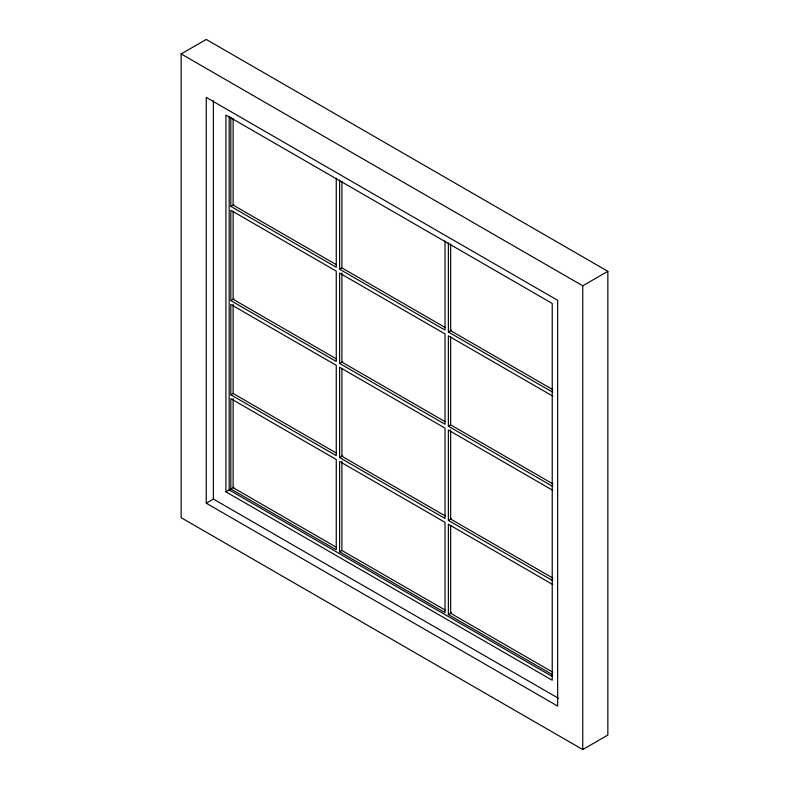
<?xml version="1.0" encoding="UTF-8"?>
<svg xmlns="http://www.w3.org/2000/svg" width="789" height="789" viewBox="0 0 789 789"><rect width="100%" height="100%" fill="white"/><g stroke="black" fill="none" stroke-linecap="round" stroke-linejoin="round"><path stroke-width="1.18" d="M181.145 53.938L206.245 39.45L607.855 271.317L607.855 735.062L582.755 749.55L181.145 517.683L181.145 53.938L582.755 285.805L607.855 271.317M230.832 117.285L230.832 206.402L233.968 204.588M230.832 300.599L336.262 361.461L336.262 271.13L230.832 210.268L230.832 300.599L233.968 298.784M339.605 180.089L339.605 269.197L341.696 267.994M230.832 394.796L336.262 455.657L336.262 365.327L230.832 304.465L230.832 394.796L232.923 393.593M339.605 363.394L445.026 424.265L445.026 333.925L339.605 273.063L339.605 363.394L342.742 361.589M448.369 242.884L448.369 331.991L451.515 330.187M206.245 503.195L557.655 706.076L557.655 300.303L206.245 97.422L206.245 503.195L213.563 498.964M225.92 491.833L552.231 680.217L552.231 303.43L225.92 115.036L225.92 491.833L230.112 489.417M230.832 488.993L336.262 549.854L336.262 459.523L230.832 398.662L230.832 488.993L233.968 487.178M339.605 457.59L445.026 518.462L445.026 428.121L339.605 367.26L339.605 457.59L342.742 455.786M552.734 396.108L448.369 335.858L448.369 426.198L450.47 424.985M339.605 551.787L445.026 612.659L445.026 522.328L339.605 461.457L339.605 551.787L341.696 550.584M552.734 490.304L448.369 430.054L448.369 520.395L451.515 518.58M552.734 584.511L448.369 524.251L448.369 614.592L451.515 612.777M336.41 264.719L233.12 205.081L233.12 118.409M445.183 327.514L341.893 267.875L341.893 181.204M552.892 389.697L450.657 330.68L450.657 244.008M230.832 206.402L336.262 267.264L336.262 178.156M339.605 269.197L445.026 330.068L445.026 240.951M448.369 331.991L552.734 392.251M336.41 358.916L233.12 299.278L233.12 211.383M445.183 421.711L341.893 362.072L341.893 272.964M552.892 483.894L450.657 424.877L450.657 336.982M448.369 426.198L552.734 486.448M336.41 453.113L233.12 393.474L233.12 304.367M445.183 515.907L341.893 456.269L341.893 368.384M552.892 578.09L450.657 519.073L450.657 429.956M448.369 520.395L552.734 580.645M336.41 547.31L233.12 487.671L233.12 398.563M445.183 610.104L341.893 550.475L341.893 461.358M552.892 672.287L450.657 613.27L450.657 525.375M448.369 614.592L552.734 674.842M552.27 676.508L229.165 489.959L229.165 116.861M558.395 698.275L213.375 499.072L213.375 100.676M582.755 285.805L582.755 749.55"/></g></svg>
